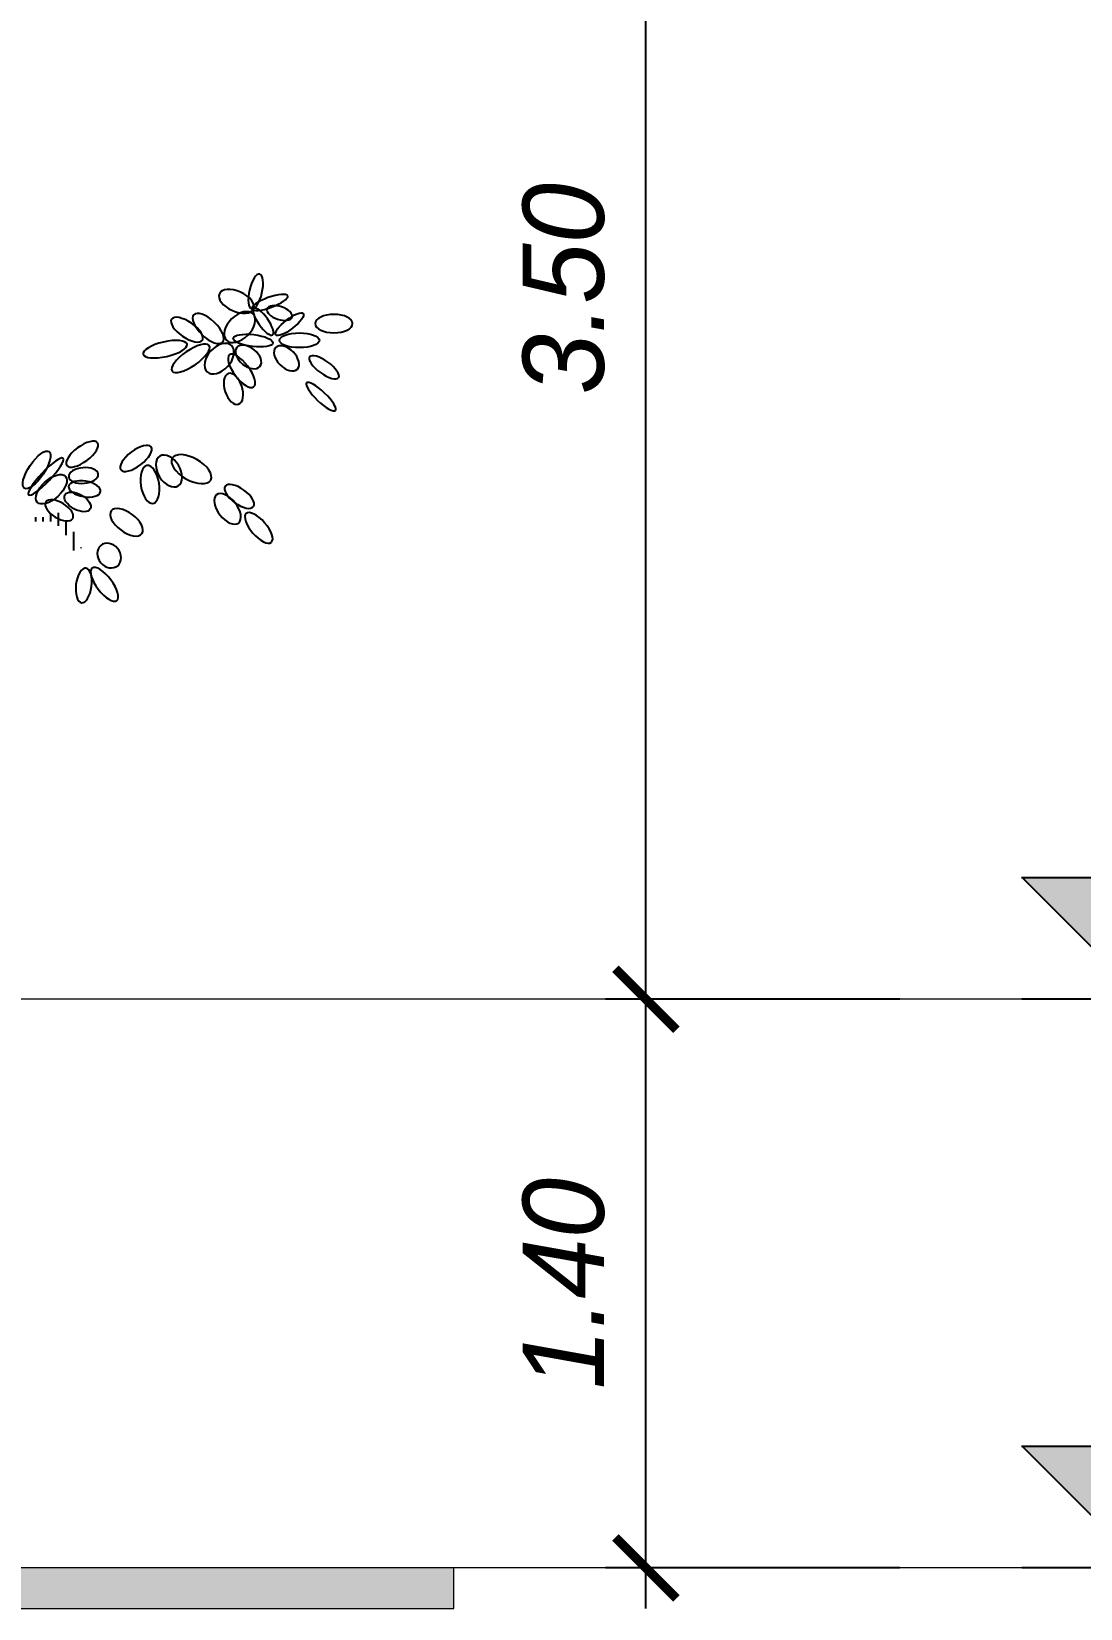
# Model space of a CAD drawing. Header units: millimetres. Extents: x 485872 to 486142, y -52344 to -52207.
# Drawn here: x 486134.473 to 486137.056, y -52339.377 to -52335.494 of the extents above; entities that cross this region are included whole.
import ezdxf
from ezdxf.enums import TextEntityAlignment as Align

# ---------------------------------------------------------------- set-up
doc = ezdxf.new("R2010")
doc.units = ezdxf.units.MM
doc.header["$LTSCALE"] = 15
doc.header["$PDMODE"] = 2
doc.header["$PDSIZE"] = -10
doc.layers.add('Text', color=3, linetype='Continuous')
doc.styles.add('DM-TXT-100', font='arial.ttf', dxfattribs={"height": 0.2})
doc.styles.add('PADRAO', font='arial.ttf', dxfattribs={"height": 0.1})
doc.styles.get("Standard").update_dxf_attribs({"font": ''})
doc.styles.get('Standard').set_extended_font_data('Flux Architect', italic=True)
doc.dimstyles.get("Standard").update_dxf_attribs({"dimtxt": 0.2, "dimasz": 0.15, "dimexe": 0.1, "dimexo": 0.3, "dimgap": 0.1, "dimtad": 1, "dimzin": 0, "dimdsep": 46, "dimtxsty": 'Standard', "dimblk": 'ARCHTICK', "dimcen": 0.09, "dimdle": 0.1, "dimclrd": 4, "dimclrt": 2, "dimadec": 0, "dimazin": 0, "dimtfac": 1, "dimtofl": 0, "dimtmove": 0, "dimatfit": 3, "dimfxl": 1, "dimtfillclr": 1, "dimtolj": 1, "dimtzin": 0, "dimarcsym": 1})

# ---------------------------------------------------------------- blocks, each defined once
blk = doc.blocks.new('m4')
at = {"color": 116}
for p, q in [((1153140.53, 193788.69), (1153140.53, 193789.61)), ((1153142.09, 193788.69), (1153142.09, 193789.58)), ((1153143.65, 193788.69), (1153143.65, 193790.36)), ((1153145.21, 193787.82), (1153145.21, 193790.49))]:
    blk.add_line(p, q, dxfattribs=at)
at = {"color": 99}
for p, q in [((1153146.78, 193785.89), (1153146.78, 193788.9)), ((1153148.34, 193782.74), (1153148.34, 193786.56)), ((1153149.9, 193783.26), (1153149.9, 193783.35))]:
    blk.add_line(p, q, dxfattribs=at)
at = {"extrusion": (0, 0, -1)}
for centre, major_axis, ratio in [((1153185.69, 193835.91), (0.83, 3.57), 0.360462), ((1153181.74, 193833.9), (-3.51, 1.56), 0.540694), ((1153188.56, 193833.67), (3.7, 1.33), 0.264339), ((1153171.58, 193828.08), (-3.17, 2.17), 0.417809), ((1153175.94, 193828.32), (-2.98, 2.82), 0.437157), ((1153182.41, 193828.62), (2.73, 2.7), 0.614425), ((1153187.25, 193829.71), (-1.92, 2.71), 0.313033), ((1153150.08, 193802.53), (3.16, 2.33), 0.408524), ((1153142.61, 193797.93), (3.53, 3.75), 0.201615), ((1153150.35, 193798.15), (3.04, 0.27), 0.525245)]:
    blk.add_ellipse(centre, major_axis=major_axis, ratio=ratio, dxfattribs=at)
for centre, major_axis, ratio in [((1153190.6, 193831.49), (-2.57, 0.85), 0.488369), ((1153201.74, 193829.33), (-3.84, 0), 0.49154), ((1153167.08, 193824.07), (4.51, 1.03), 0.326457), ((1153172.33, 193822.2), (3.81, 2.62), 0.34686), ((1153178.2, 193822.13), (2.49, 2.69), 0.643683), ((1153182.79, 193819.63), (-2.48, 3.27), 0.39114), ((1153184.2, 193822.48), (-2.37, 1.93), 0.617936), ((1153192.02, 193822.19), (-2.22, 2.22), 0.600771), ((1153199.73, 193820.35), (-2.97, 2.14), 0.360462), ((1153181.12, 193815.93), (-1.06, 3.14), 0.540694), ((1153199.1, 193814.33), (-2.97, 2.83), 0.253091), ((1153161.12, 193801.66), (3.13, 2.37), 0.408524), ((1153167.9, 193799.07), (-1.88, 3.05), 0.633007), ((1153172.5, 193799.46), (-3.95, 2.24), 0.499102), ((1153163.98, 193796.32), (-0.61, 3.88), 0.480617), ((1153150.57, 193795.4), (-3.27, 0.56), 0.483778), ((1153179.91, 193791.29), (-2.26, 2.89), 0.540694), ((1153182.33, 193793.87), (-2.9, 2.09), 0.44838), ((1153145.38, 193791), (-2.76, 1.68), 0.496854), ((1153159.18, 193788.56), (-3.15, 2.34), 0.504647), ((1153186.32, 193787.4), (-2.59, 2.96), 0.408524), ((1153155.62, 193781.72), (-1.74, 2.07), 0.837203), ((1153150.39, 193775.59), (0.45, 3.55), 0.44838), ((1153154.65, 193775.8), (-2.54, 3.33), 0.382991)]:
    blk.add_ellipse(centre, major_axis=major_axis, ratio=ratio, start_param=3.141593, end_param=9.424778, dxfattribs=at)
for centre, major_axis, ratio in [((1153192.63, 193829.2), (2.83, 2.19), 0.290128), ((1153194.66, 193825.91), (4.1, 0), 0.368132), ((1153140.73, 193799.31), (2.54, 3.76), 0.35353), ((1153143.75, 193795.33), (2.9, 2.65), 0.504647)]:
    blk.add_ellipse(centre, major_axis=major_axis, ratio=ratio)
for centre, major_axis, ratio in [((1153185.15, 193825.84), (-4.07, 0.48), 0.299107), ((1153149.14, 193792.74), (-2.6, 1.44), 0.540694)]:
    blk.add_ellipse(centre, major_axis=major_axis, ratio=ratio, start_param=3.141593, end_param=9.424778)
blk = doc.blocks.new('SIMBOLO NIVEL CORTE')
blk.add_hatch(color=1).paths.add_polyline_path([(0.3, 0.3), (0, 0.3), (0, 0)])
at = {"color": 1}
for p, q in [((0.3012, 0.3), (-4.8378, 0.3)), ((0, 0), (0, 0.3)), ((-0.3006, 0), (0.3006, 0))]:
    blk.add_line(p, q, dxfattribs=at)
blk.add_lwpolyline([(-0.3, 0.3), (0, 0), (0.3, 0.3)], dxfattribs=at)
at = {"layer": 'Text'}
for tag, p, height, style in [('PAVIMENTOXX', (-4.8378, 0.4118), 0.22, 'PADRAO'), ('PAVIMENTOXXXXX', (-4.8378, 0.0077), 0.18, 'DM-TXT-100')]:
    blk.add_attdef(tag, p, '', height=height, dxfattribs=dict(at, style=style))
at = {"layer": 'Text', "style": 'DM-TXT-100'}
blk.add_attdef('NIVELXXXXX', text='', height=0.18, dxfattribs=at).set_placement((0.2463, 0.4118), align=Align.RIGHT)
blk = doc.blocks.new('_ArchTick')
at = {"color": 0, "const_width": 0.15}
blk.add_lwpolyline([(-0.5, -0.5), (0.5, 0.5)], dxfattribs=at)
blk = doc.blocks.new('*D173')
at = {"color": 4, "linetype": 'Continuous', "lineweight": -2, "transparency": 16777216}
blk.add_line((486135.9859, -52339.3766), (486135.9859, -52337.7766), dxfattribs=at)
at = {"color": 0, "linetype": 'Continuous', "lineweight": -2, "transparency": 16777216}
for p, q in [((486136.6116, -52337.8766), (486135.8859, -52337.8766)), ((486136.6116, -52339.2766), (486135.8859, -52339.2766))]:
    blk.add_line(p, q, dxfattribs=at)
at = {"layer": 'Defpoints', "color": 0, "linetype": 'Continuous', "lineweight": 13, "transparency": 16777216}
for p in [(486135.9859, -52337.8766), (486136.9116, -52337.8766), (486136.9116, -52339.2766)]:
    blk.add_point(p, dxfattribs=at)
at = {"color": 4, "linetype": 'Continuous', "lineweight": -2, "transparency": 16777216, "xscale": 0.15, "yscale": 0.15, "zscale": 0.15}
for p, rotation in [((486135.9859, -52337.8766), 90), ((486135.9859, -52339.2766), 270)]:
    blk.add_blockref('_ArchTick', p, dxfattribs=dict(at, rotation=rotation))
at = {"color": 2, "linetype": 'Continuous', "lineweight": 13, "transparency": 16777216, "insert": (486135.7837, -52338.5766), "char_height": 0.2, "attachment_point": 5, "rotation": 90}
blk.add_mtext('\\A1;1.40', dxfattribs=at)
blk = doc.blocks.new('*D174')
at = {"color": 4, "linetype": 'Continuous', "lineweight": -2, "transparency": 16777216}
blk.add_line((486135.9859, -52337.9766), (486135.9859, -52334.2766), dxfattribs=at)
at = {"color": 0, "linetype": 'Continuous', "lineweight": -2, "transparency": 16777216}
for p, q in [((486136.6116, -52334.3766), (486135.8859, -52334.3766)), ((486136.6116, -52337.8766), (486135.8859, -52337.8766))]:
    blk.add_line(p, q, dxfattribs=at)
at = {"layer": 'Defpoints', "color": 0, "linetype": 'Continuous', "lineweight": 13, "transparency": 16777216}
for p in [(486135.9859, -52334.3766), (486136.9116, -52334.3766), (486136.9116, -52337.8766)]:
    blk.add_point(p, dxfattribs=at)
at = {"color": 4, "linetype": 'Continuous', "lineweight": -2, "transparency": 16777216, "xscale": 0.15, "yscale": 0.15, "zscale": 0.15}
for p, rotation in [((486135.9859, -52334.3766), 90), ((486135.9859, -52337.8766), 270)]:
    blk.add_blockref('_ArchTick', p, dxfattribs=dict(at, rotation=rotation))
at = {"color": 2, "linetype": 'Continuous', "lineweight": 13, "transparency": 16777216, "insert": (486135.7837, -52336.1266), "char_height": 0.2, "attachment_point": 5, "rotation": 90}
blk.add_mtext('\\A1;3.50', dxfattribs=at)

msp = doc.modelspace()

# ---------------------------------------------------------------- hatches: boundary and pattern name
at = {"linetype": 'Continuous', "lineweight": 13}
h = msp.add_hatch(color=256, dxfattribs=at)
h.dxf.hatch_style = 1
h.paths.add_polyline_path([(486135.5128, -52339.2766), (486086.9039, -52339.2766), (486086.9039, -52339.3766), (486135.5128, -52339.3766)])

# ---------------------------------------------------------------- linework, layer by layer
for points in [[(486136.9116, -52337.8766), (486132.0539, -52337.8766)], [(486136.9116, -52339.2766), (486132.0539, -52339.2766)]]:
    msp.add_lwpolyline(points, dxfattribs=at)
msp.add_lwpolyline([(486135.5128, -52339.2766), (486086.9039, -52339.2766), (486086.9039, -52339.3766), (486135.5128, -52339.3766)], close=True, dxfattribs=at)

# ---------------------------------------------------------------- block references
at = {"xscale": 0.012, "yscale": 0.012, "zscale": 0.012}
msp.add_blockref('m4', (472296.7965, -54662.1646), dxfattribs=at)
at = {"layer": 'Text', "linetype": 'Continuous', "lineweight": 13}
ref = msp.add_blockref('SIMBOLO NIVEL CORTE', (486137.2122, -52337.8766), dxfattribs=dict(at, xscale=-1))
ref.add_attrib('NIVELXXXXX', 'NÍVEL: +1,40', dxfattribs={"layer": '0', "height": 0.15, "style": 'DM-TXT-100'}).set_placement((486138.3347, -52337.4649), align=Align.RIGHT)
ref.add_attrib('PAVIMENTOXXXXX', 'GARAGEM', (486139.4191, -52337.8689), dxfattribs={"layer": '0', "height": 0.15, "style": 'DM-TXT-100'})
ref = msp.add_blockref('SIMBOLO NIVEL CORTE', (486137.2122, -52339.2766), dxfattribs=dict(at, xscale=-1))
ref.add_attrib('NIVELXXXXX', 'NÍVEL: +0,00', dxfattribs={"layer": '0', "height": 0.15, "style": 'DM-TXT-100'}).set_placement((486138.3347, -52338.8649), align=Align.RIGHT)
ref.add_attrib('PAVIMENTOXXXXX', 'IMPLANTAÇÃO', (486139.4191, -52339.2689), dxfattribs={"layer": '0', "height": 0.15, "style": 'DM-TXT-100'})

# ---------------------------------------------------------------- dimensions: what is measured, and where the dimension line sits
at = {"linetype": 'Continuous', "lineweight": 13}
dim = msp.add_linear_dim(base=(486135.9859, -52334.3766), p1=(486136.9116, -52337.8766), p2=(486136.9116, -52334.3766), angle=90, dimstyle='Standard', override={"dimtmove": 1}, dxfattribs=at)
dim.commit()
dim.dimension.update_dxf_attribs({"geometry": '*D174', "text_midpoint": (486135.7837, -52336.1266)})
dim = msp.add_linear_dim(base=(486135.9859, -52337.8766), p1=(486136.9116, -52339.2766), p2=(486136.9116, -52337.8766), angle=90, dimstyle='Standard', dxfattribs=at)
dim.commit()
dim.dimension.update_dxf_attribs({"geometry": '*D173', "text_midpoint": (486135.7837, -52338.5766)})

doc.saveas('drawing.dxf')
